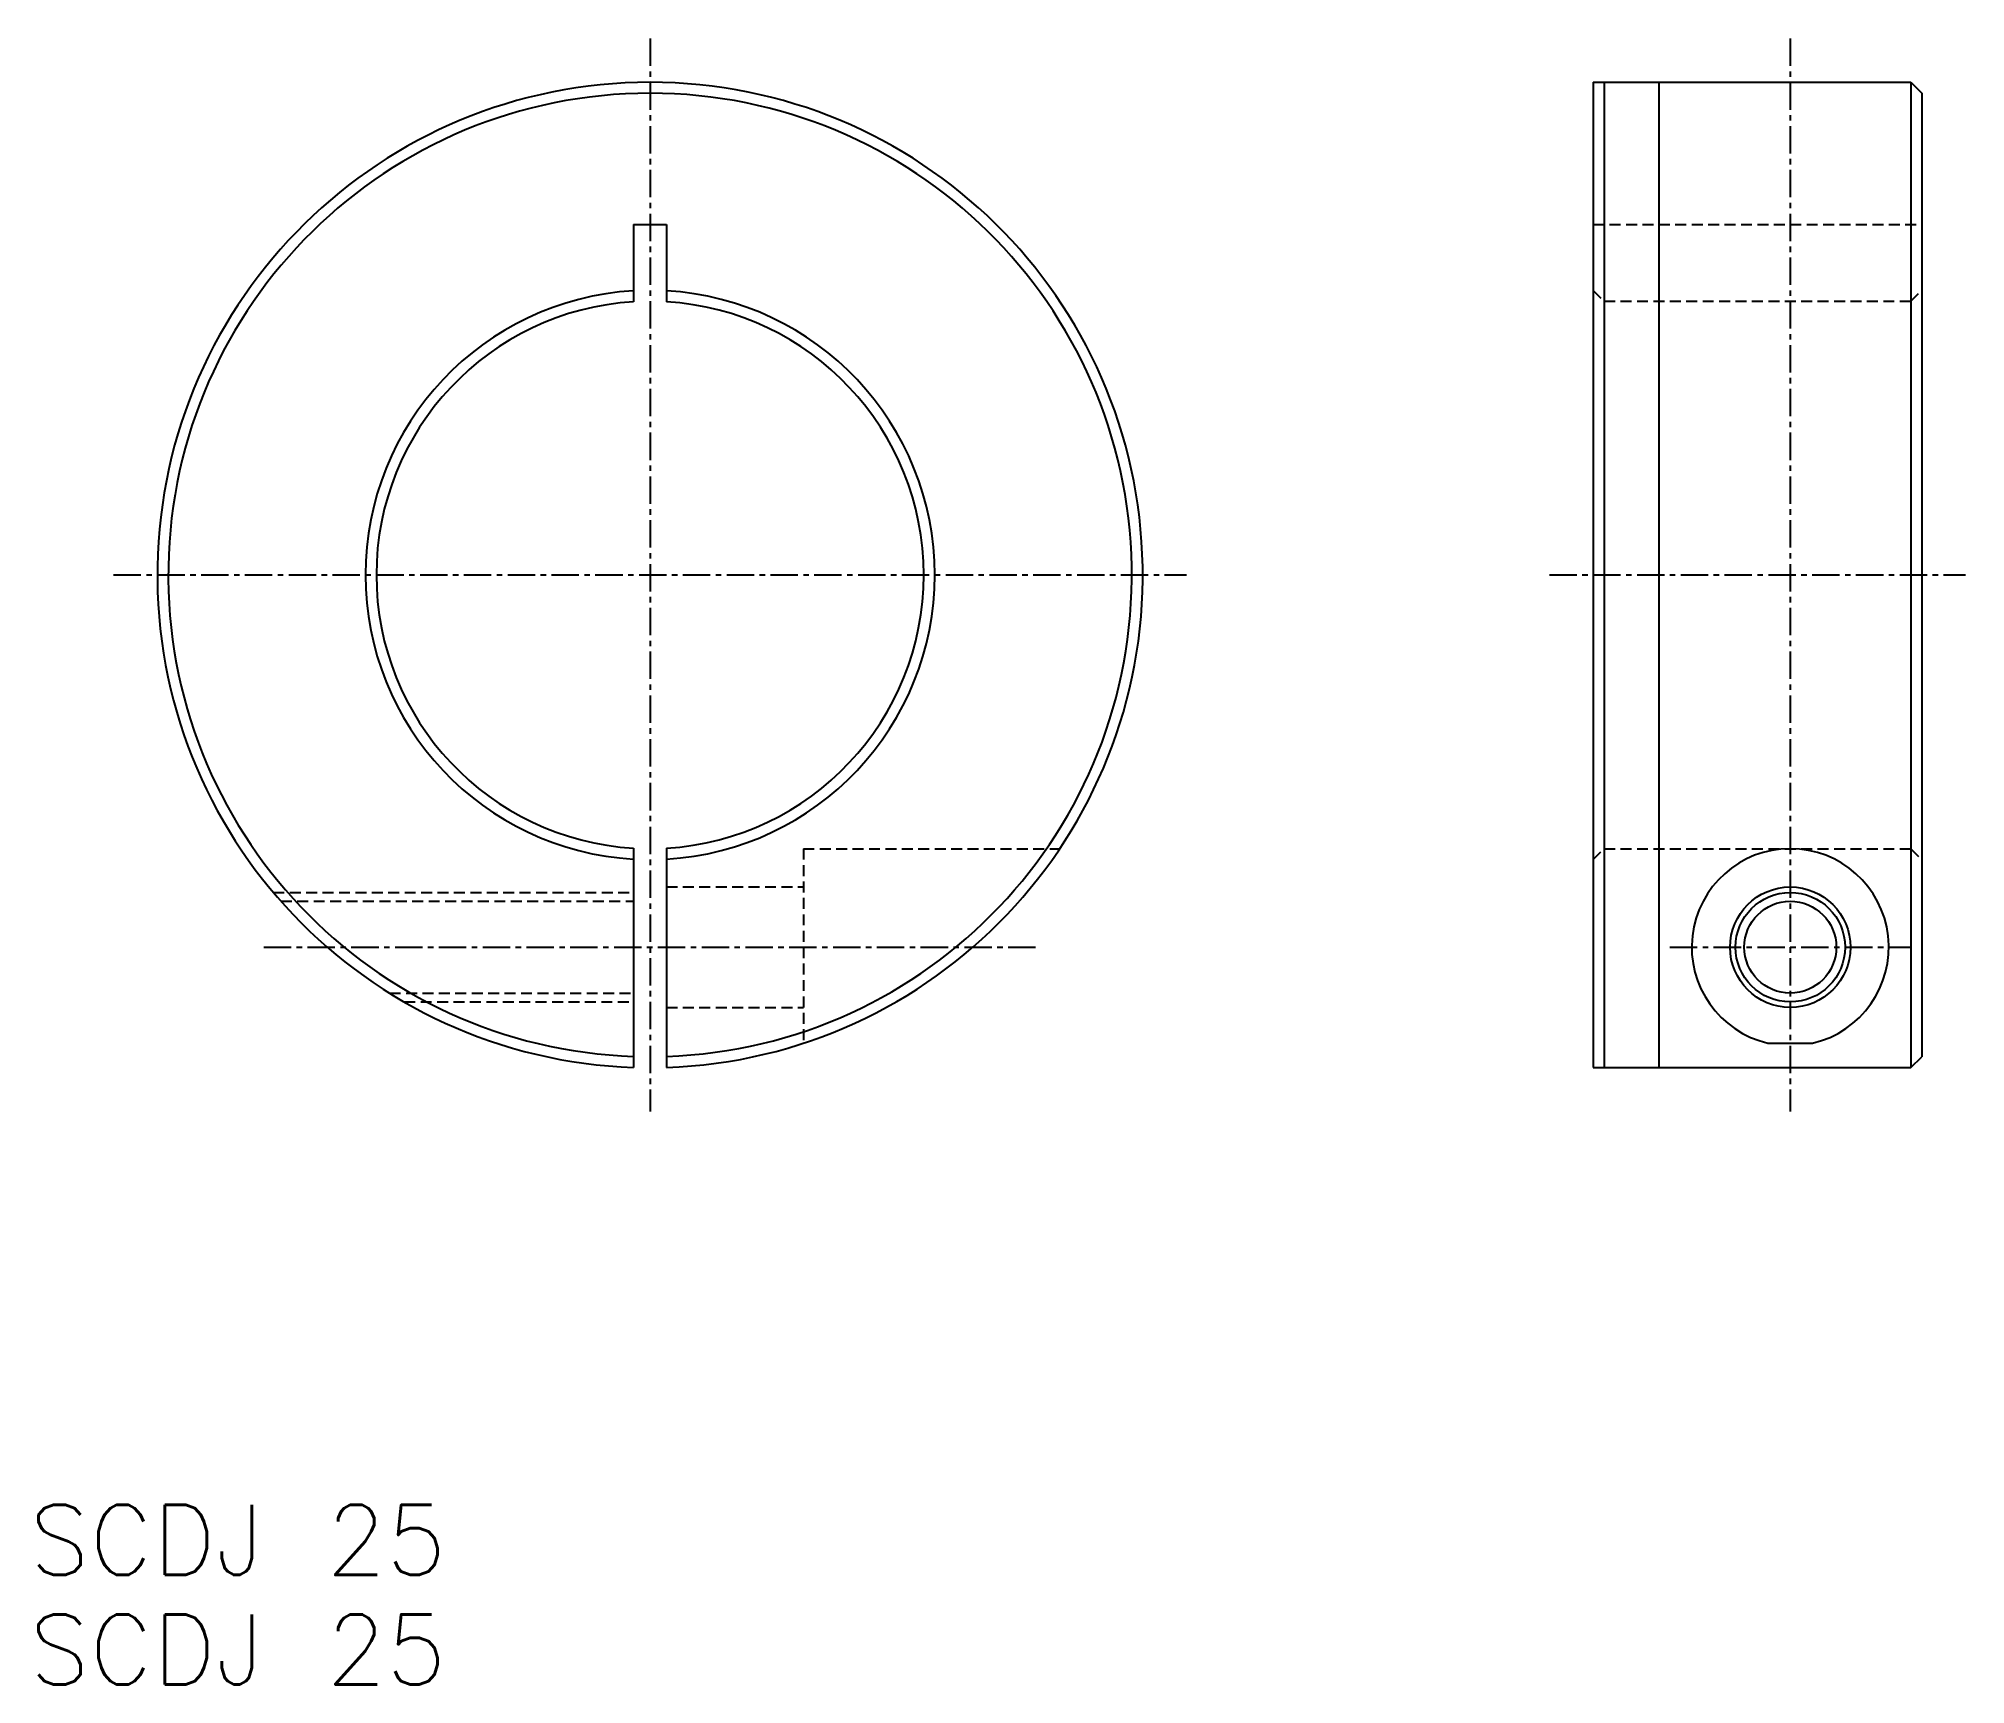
# Model space of a CAD drawing. Extents: x 667.8 to 755.8, y -19.3 to 55.8.
import ezdxf

# ---------------------------------------------------------------- set-up
doc = ezdxf.new("R2010")
doc.units = 0
doc.linetypes.add('CENTER', pattern=[2, 1.25, -0.25, 0.25, -0.25])
doc.linetypes.add('DASHED', pattern=[0.75, 0.5, -0.25])
doc.layers.get('0').update_dxf_attribs({"linetype": 'CONTINUOUS'})
doc.layers.add('CENTER', color=1, linetype='CENTER')
doc.styles.get("Standard").update_dxf_attribs({"font": 'txt.shx', "bigfont": 'bigfont.shx'})

msp = doc.modelspace()

# ---------------------------------------------------------------- linework, layer by layer
at = {"color": 7, "linetype": 'CONTINUOUS'}
for p, q in [((738.831, 53.834), (738.831, 8.834)), ((738.831, 53.834), (753.331, 53.834)), ((739.331, 53.834), (739.331, 8.834)), ((741.831, 53.834), (741.831, 8.834)), ((753.331, 53.834), (753.331, 8.834)), ((753.331, 53.834), (753.831, 53.334)), ((753.831, 53.334), (753.831, 9.334)), ((695.01, 47.334), (696.51, 47.334)), ((695.01, 47.334), (695.01, 43.812)), ((696.51, 47.334), (696.51, 43.812)), ((695.01, 18.857), (695.01, 8.847)), ((696.51, 18.857), (696.51, 8.847)), ((746.813, 9.951), (748.849, 9.951)), ((738.831, 8.834), (753.331, 8.834)), ((753.331, 8.834), (753.831, 9.334))]:
    msp.add_line(p, q, dxfattribs=at)
at = {"color": 3, "linetype": 'DASHED'}
for p, q in [((738.831, 47.334), (753.831, 47.334)), ((738.831, 44.334), (739.331, 43.834)), ((753.331, 43.834), (753.831, 44.334)), ((739.331, 43.834), (753.331, 43.834)), ((702.76, 18.834), (714.468, 18.834)), ((702.76, 18.834), (702.76, 9.951)), ((738.831, 18.334), (739.331, 18.834)), ((739.331, 18.834), (753.331, 18.834)), ((753.331, 18.834), (753.831, 18.334)), ((678.555, 16.834), (695.01, 16.834)), ((696.51, 17.084), (702.76, 17.084)), ((678.9, 16.434), (695.01, 16.434)), ((683.867, 12.234), (695.01, 12.234)), ((684.535, 11.834), (695.01, 11.834)), ((696.51, 11.584), (702.76, 11.584))]:
    msp.add_line(p, q, dxfattribs=at)
at = {"color": 7, "linetype": 'CONTINUOUS'}
for radius in [2.75, 2.1]:
    msp.add_circle((747.831, 14.334), radius, dxfattribs=at)
at = {"color": 3, "linetype": 'CONTINUOUS'}
msp.add_circle((747.831, 14.334), 2.5, dxfattribs=at)
at = {"color": 7, "linetype": 'CONTINUOUS'}
for centre, radius, start, end in [((695.76, 31.334), 22.5, 271.91021, 268.08979), ((695.76, 31.334), 22, 271.95364, 268.04635), ((695.76, 31.334), 13, 93.30736, 266.69263), ((695.76, 31.334), 13, 273.30736, 86.69264), ((695.76, 31.334), 12.5, 93.43982, 266.56018), ((695.76, 31.334), 12.5, 273.43981, 86.56019), ((747.831, 14.334), 4.5, 283.07109, 256.92891)]:
    msp.add_arc(centre, radius, start, end, dxfattribs=at)
at = {"layer": 'CENTER', "color": 1, "linetype": 'CENTER'}
for p, q in [((695.76, 55.834), (695.76, 6.834)), ((747.831, 55.834), (747.831, 6.834)), ((671.26, 31.334), (720.26, 31.334)), ((736.831, 31.334), (755.831, 31.334)), ((678.117, 14.334), (713.402, 14.334)), ((742.331, 14.334), (753.331, 14.334))]:
    msp.add_line(p, q, dxfattribs=at)

# ---------------------------------------------------------------- texts
at = {"color": 7}
for p in [(667.422, -14.337), (667.422, -19.338)]:
    msp.add_text('SCDJ 25', height=3.2, dxfattribs=at).set_placement(p)

doc.saveas('drawing.dxf')
